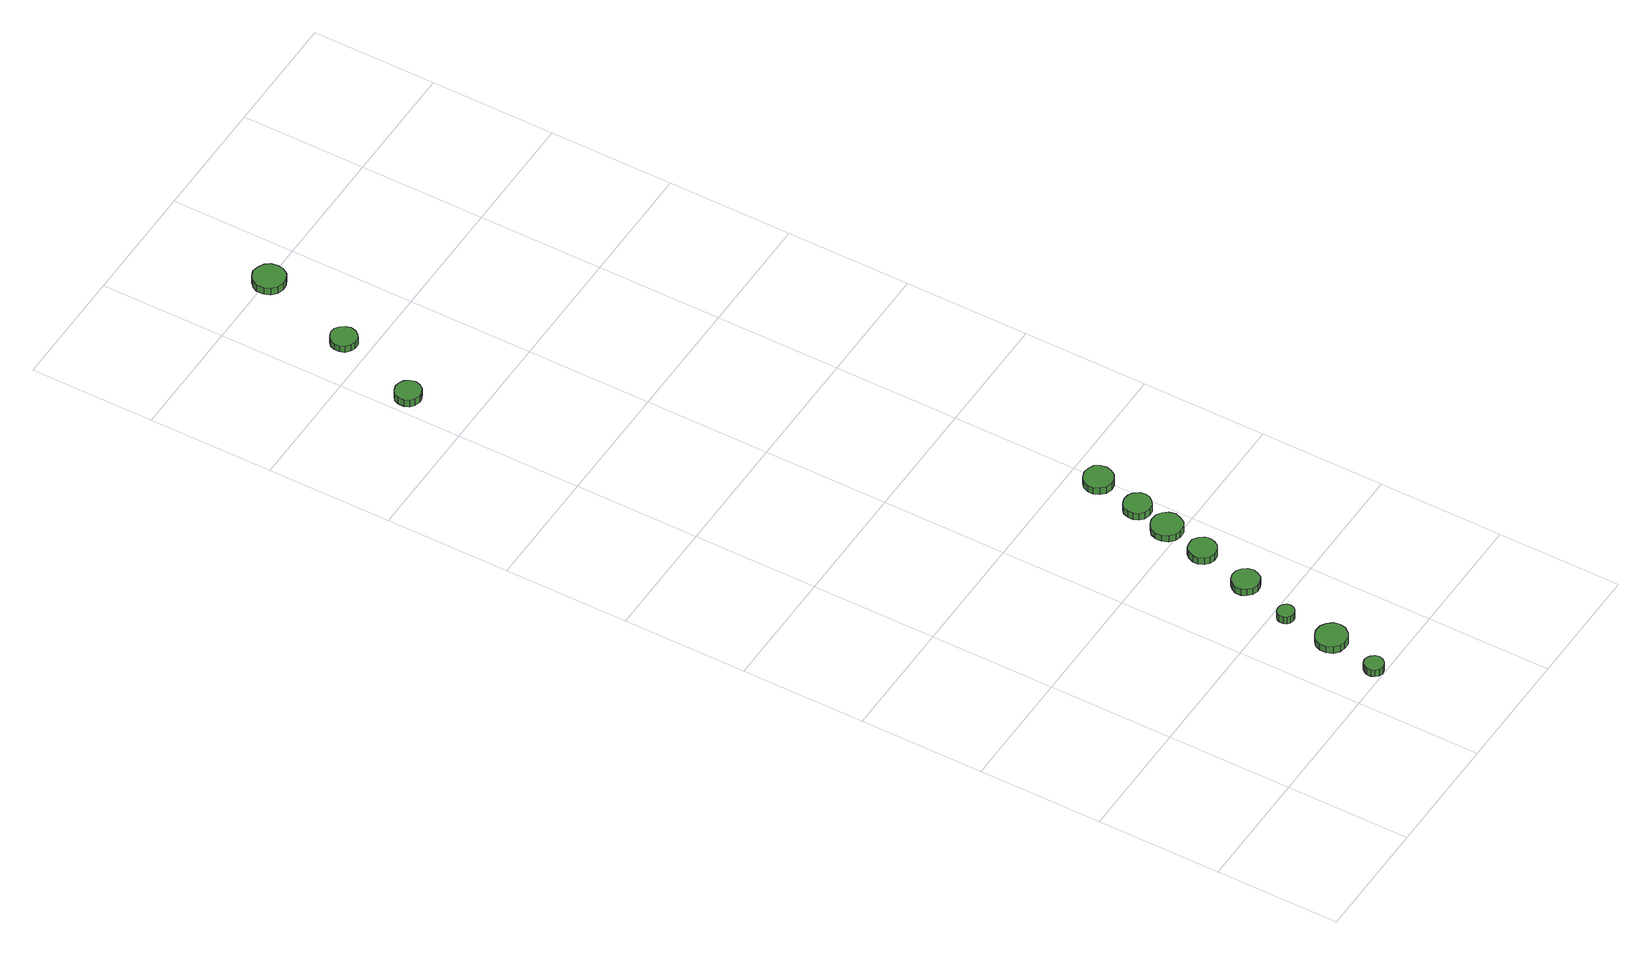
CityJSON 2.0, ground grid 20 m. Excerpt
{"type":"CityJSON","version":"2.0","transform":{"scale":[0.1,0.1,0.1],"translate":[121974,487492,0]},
"CityObjects":{
"tree1":{"type":"SolitaryVegetationObject","attributes":{"function":"something"},"geometry":[{"type":"MultiSurface","lod":"1","boundaries":[[[0,1,2,3,4,5,6,7,8,9,10,11,12,13,14]],[[15,16,17,18,19,20,21,22,23,24,25,26,27,28,29]],[[0,29,28,1]],[[1,28,27,2]],[[2,27,26,3]],[[3,26,25,4]],[[4,25,24,5]],[[5,24,23,6]],[[6,23,22,7]],[[7,22,21,8]],[[8,21,20,9]],[[9,20,19,10]],[[10,19,18,11]],[[11,18,17,12]],[[12,17,16,13]],[[13,16,15,14]],[[14,15,29,0]]]}]},
"tree2":{"type":"SolitaryVegetationObject","attributes":{"function":"something"},"geometry":[{"type":"MultiSurface","lod":"1","boundaries":[[[30,31,32,33,34,35,36,37,38,39,40,41,42,43,44]],[[45,46,47,48,49,50,51,52,53,54,55,56,57,58,59]],[[30,59,58,31]],[[31,58,57,32]],[[32,57,56,33]],[[33,56,55,34]],[[34,55,54,35]],[[35,54,53,36]],[[36,53,52,37]],[[37,52,51,38]],[[38,51,50,39]],[[39,50,49,40]],[[40,49,48,41]],[[41,48,47,42]],[[42,47,46,43]],[[43,46,45,44]],[[44,45,59,30]]]}]},
"tree3":{"type":"SolitaryVegetationObject","attributes":{"function":"something"},"geometry":[{"type":"MultiSurface","lod":"1","boundaries":[[[60,61,62,63,64,65,66,67,68,69,70,71,72,73,74]],[[75,76,77,78,79,80,81,82,83,84,85,86,87,88,89]],[[60,89,88,61]],[[61,88,87,62]],[[62,87,86,63]],[[63,86,85,64]],[[64,85,84,65]],[[65,84,83,66]],[[66,83,82,67]],[[67,82,81,68]],[[68,81,80,69]],[[69,80,79,70]],[[70,79,78,71]],[[71,78,77,72]],[[72,77,76,73]],[[73,76,75,74]],[[74,75,89,60]]]}]},
"tree4":{"type":"SolitaryVegetationObject","attributes":{"function":"something"},"geometry":[{"type":"MultiSurface","lod":"1","boundaries":[[[90,91,92,93,94,95,96,97,98,99,100,101,102,103,104]],[[105,106,107,108,109,110,111,112,113,114,115,116,117,118,119]],[[90,119,118,91]],[[91,118,117,92]],[[92,117,116,93]],[[93,116,115,94]],[[94,115,114,95]],[[95,114,113,96]],[[96,113,112,97]],[[97,112,111,98]],[[98,111,110,99]],[[99,110,109,100]],[[100,109,108,101]],[[101,108,107,102]],[[102,107,106,103]],[[103,106,105,104]],[[104,105,119,90]]]}]},
"tree5":{"type":"SolitaryVegetationObject","attributes":{"function":"something"},"geometry":[{"type":"MultiSurface","lod":"1","boundaries":[[[120,121,122,123,124,125,126,127,128,129,130,131,132,133,134]],[[135,136,137,138,139,140,141,142,143,144,145,146,147,148,149]],[[120,149,148,121]],[[121,148,147,122]],[[122,147,146,123]],[[123,146,145,124]],[[124,145,144,125]],[[125,144,143,126]],[[126,143,142,127]],[[127,142,141,128]],[[128,141,140,129]],[[129,140,139,130]],[[130,139,138,131]],[[131,138,137,132]],[[132,137,136,133]],[[133,136,135,134]],[[134,135,149,120]]]}]},
"tree6":{"type":"SolitaryVegetationObject","attributes":{"function":"something"},"geometry":[{"type":"MultiSurface","lod":"1","boundaries":[[[150,151,152,153,154,155,156,157,158,159,160,161,162,163,164]],[[165,166,167,168,169,170,171,172,173,174,175,176,177,178,179]],[[150,179,178,151]],[[151,178,177,152]],[[152,177,176,153]],[[153,176,175,154]],[[154,175,174,155]],[[155,174,173,156]],[[156,173,172,157]],[[157,172,171,158]],[[158,171,170,159]],[[159,170,169,160]],[[160,169,168,161]],[[161,168,167,162]],[[162,167,166,163]],[[163,166,165,164]],[[164,165,179,150]]]}]},
"tree7":{"type":"SolitaryVegetationObject","attributes":{"function":"something"},"geometry":[{"type":"MultiSurface","lod":"1","boundaries":[[[180,181,182,183,184,185,186,187,188,189,190,191,192,193,194]],[[195,196,197,198,199,200,201,202,203,204,205,206,207,208,209]],[[180,209,208,181]],[[181,208,207,182]],[[182,207,206,183]],[[183,206,205,184]],[[184,205,204,185]],[[185,204,203,186]],[[186,203,202,187]],[[187,202,201,188]],[[188,201,200,189]],[[189,200,199,190]],[[190,199,198,191]],[[191,198,197,192]],[[192,197,196,193]],[[193,196,195,194]],[[194,195,209,180]]]}]},
"tree8":{"type":"SolitaryVegetationObject","attributes":{"function":"something"},"geometry":[{"type":"MultiSurface","lod":"1","boundaries":[[[210,211,212,213,214,215,216,217,218,219,220,221,222,223,224]],[[225,226,227,228,229,230,231,232,233,234,235,236,237,238,239]],[[210,239,238,211]],[[211,238,237,212]],[[212,237,236,213]],[[213,236,235,214]],[[214,235,234,215]],[[215,234,233,216]],[[216,233,232,217]],[[217,232,231,218]],[[218,231,230,219]],[[219,230,229,220]],[[220,229,228,221]],[[221,228,227,222]],[[222,227,226,223]],[[223,226,225,224]],[[224,225,239,210]]]}]},
"tree9":{"type":"SolitaryVegetationObject","attributes":{"function":"something"},"geometry":[{"type":"MultiSurface","lod":"1","boundaries":[[[240,241,242,243,244,245,246,247,248,249,250,251,252,253,254]],[[255,256,257,258,259,260,261,262,263,264,265,266,267,268,269]],[[240,269,268,241]],[[241,268,267,242]],[[242,267,266,243]],[[243,266,265,244]],[[244,265,264,245]],[[245,264,263,246]],[[246,263,262,247]],[[247,262,261,248]],[[248,261,260,249]],[[249,260,259,250]],[[250,259,258,251]],[[251,258,257,252]],[[252,257,256,253]],[[253,256,255,254]],[[254,255,269,240]]]}]},
"tree10":{"type":"SolitaryVegetationObject","attributes":{"function":"something"},"geometry":[{"type":"MultiSurface","lod":"1","boundaries":[[[270,271,272,273,274,275,276,277,278,279,280,281,282,283,284]],[[285,286,287,288,289,290,291,292,293,294,295,296,297,298,299]],[[270,299,298,271]],[[271,298,297,272]],[[272,297,296,273]],[[273,296,295,274]],[[274,295,294,275]],[[275,294,293,276]],[[276,293,292,277]],[[277,292,291,278]],[[278,291,290,279]],[[279,290,289,280]],[[280,289,288,281]],[[281,288,287,282]],[[282,287,286,283]],[[283,286,285,284]],[[284,285,299,270]]]}]},
"tree11":{"type":"SolitaryVegetationObject","attributes":{"function":"something"},"geometry":[{"type":"MultiSurface","lod":"1","boundaries":[[[300,301,302,303,304,305,306,307,308,309,310,311,312,313,314]],[[315,316,317,318,319,320,321,322,323,324,325,326,327,328,329]],[[300,329,328,301]],[[301,328,327,302]],[[302,327,326,303]],[[303,326,325,304]],[[304,325,324,305]],[[305,324,323,306]],[[306,323,322,307]],[[307,322,321,308]],[[308,321,320,309]],[[309,320,319,310]],[[310,319,318,311]],[[311,318,317,312]],[[312,317,316,313]],[[313,316,315,314]],[[314,315,329,300]]]}]}
},
"vertices":[
[286,17,15],[284,23,15],[280,28,15],[275,31,15],[269,32,15],[263,30,15],[258,25,15],[256,20,15],[256,13,15],[258,8,15],[263,3,15],[269,1,15],[275,2,15],[280,5,15],[284,10,15],[284,10,2],[280,5,2],[275,2,2],[269,1,2],[263,3,2],[258,8,2],[256,13,2],[256,20,2],[258,25,2],[263,30,2],[269,32,2],[275,31,2],[280,28,2],[284,23,2],[286,17,2],
[313,99,15],[311,109,15],[304,117,15],[296,122,15],[285,123,15],[276,120,15],[268,113,15],[264,104,15],[264,94,15],[268,84,15],[276,77,15],[285,74,15],[296,75,15],[304,80,15],[311,89,15],[311,89,2],[304,80,2],[296,75,2],[285,74,2],[276,77,2],[268,84,2],[264,94,2],[264,104,2],[268,113,2],[276,120,2],[285,123,2],[296,122,2],[304,117,2],[311,109,2],[313,99,2],
[311,181,14],[310,187,14],[306,191,14],[301,194,14],[296,194,14],[291,193,14],[286,189,14],[284,184,14],[284,178,14],[286,173,14],[291,169,14],[296,168,14],[301,168,14],[306,171,14],[310,176,14],[310,176,1],[306,171,1],[301,168,1],[296,168,1],[291,169,1],[286,173,1],[284,178,1],[284,184,1],[286,189,1],[291,193,1],[296,194,1],[301,194,1],[306,191,1],[310,187,1],[311,181,1],
[345,264,14],[343,273,14],[338,280,14],[330,285,14],[321,286,14],[312,283,14],[306,277,14],[302,269,14],[302,260,14],[306,252,14],[312,246,14],[321,243,14],[330,244,14],[338,248,14],[343,256,14],[343,256,1],[338,248,1],[330,244,1],[321,243,1],[312,246,1],[306,252,1],[302,260,1],[302,269,1],[306,277,1],[312,283,1],[321,286,1],[330,285,1],[338,280,1],[343,273,1],[345,264,1],
[368,351,14],[366,360,14],[361,367,14],[353,372,14],[344,372,14],[335,370,14],[329,364,14],[325,355,14],[325,346,14],[329,338,14],[335,332,14],[344,329,14],[353,330,14],[361,335,14],[366,342,14],[366,342,1],[361,335,1],[353,330,1],[344,329,1],[335,332,1],[329,338,1],[325,346,1],[325,355,1],[329,364,1],[335,370,1],[344,372,1],[353,372,1],[361,367,1],[366,360,1],[368,351,1],
[50,1502,18],[48,1511,18],[43,1518,18],[35,1522,18],[27,1523,18],[19,1520,18],[12,1515,18],[9,1507,18],[9,1498,18],[12,1490,18],[19,1485,18],[27,1482,18],[35,1483,18],[43,1487,18],[48,1494,18],[48,1494,5],[43,1487,5],[35,1483,5],[27,1482,5],[19,1485,5],[12,1490,5],[9,1498,5],[9,1507,5],[12,1515,5],[19,1520,5],[27,1523,5],[35,1522,5],[43,1518,5],[48,1511,5],[50,1502,5],
[386,420,14],[383,430,14],[377,438,14],[369,443,14],[358,444,14],[349,441,14],[341,434,14],[337,425,14],[337,415,14],[341,405,14],[349,398,14],[358,395,14],[369,396,14],[377,401,14],[383,410,14],[383,410,2],[377,401,2],[369,396,2],[358,395,2],[349,398,2],[341,405,2],[337,415,2],[337,425,2],[341,434,2],[349,441,2],[358,444,2],[369,443,2],[377,438,2],[383,430,2],[386,420,2],
[397,478,15],[395,486,15],[389,494,15],[382,498,15],[373,499,15],[364,496,15],[357,490,15],[354,482,15],[354,473,15],[357,465,15],[364,459,15],[373,456,15],[382,457,15],[389,462,15],[395,469,15],[395,469,2],[389,462,2],[382,457,2],[373,456,2],[364,459,2],[357,465,2],[354,473,2],[354,482,2],[357,490,2],[364,496,2],[373,499,2],[382,498,2],[389,494,2],[395,486,2],[397,478,2],
[416,554,14],[414,564,14],[409,572,14],[400,576,14],[391,577,14],[381,574,14],[374,568,14],[370,559,14],[370,549,14],[374,541,14],[381,534,14],[391,531,14],[400,532,14],[409,537,14],[414,545,14],[414,545,1],[409,537,1],[400,532,1],[391,531,1],[381,534,1],[374,541,1],[370,549,1],[370,559,1],[374,568,1],[381,574,1],[391,577,1],[400,576,1],[409,572,1],[414,564,1],[416,554,1],
[95,1638,20],[93,1646,20],[88,1653,20],[81,1658,20],[72,1659,20],[64,1656,20],[57,1650,20],[54,1642,20],[54,1634,20],[57,1626,20],[64,1620,20],[72,1617,20],[81,1618,20],[88,1623,20],[93,1629,20],[93,1629,8],[88,1623,8],[81,1618,8],[72,1617,8],[64,1620,8],[57,1626,8],[54,1634,8],[54,1642,8],[57,1650,8],[64,1656,8],[72,1659,8],[81,1658,8],[88,1653,8],[93,1646,8],[95,1638,8],
[147,1792,23],[145,1803,23],[139,1811,23],[129,1816,23],[119,1818,23],[109,1814,23],[101,1807,23],[97,1798,23],[97,1787,23],[101,1777,23],[109,1770,23],[119,1767,23],[129,1768,23],[139,1773,23],[145,1782,23],[145,1782,10],[139,1773,10],[129,1768,10],[119,1767,10],[109,1770,10],[101,1777,10],[97,1787,10],[97,1798,10],[101,1807,10],[109,1814,10],[119,1818,10],[129,1816,10],[139,1811,10],[145,1803,10],[147,1792,10]
]}
